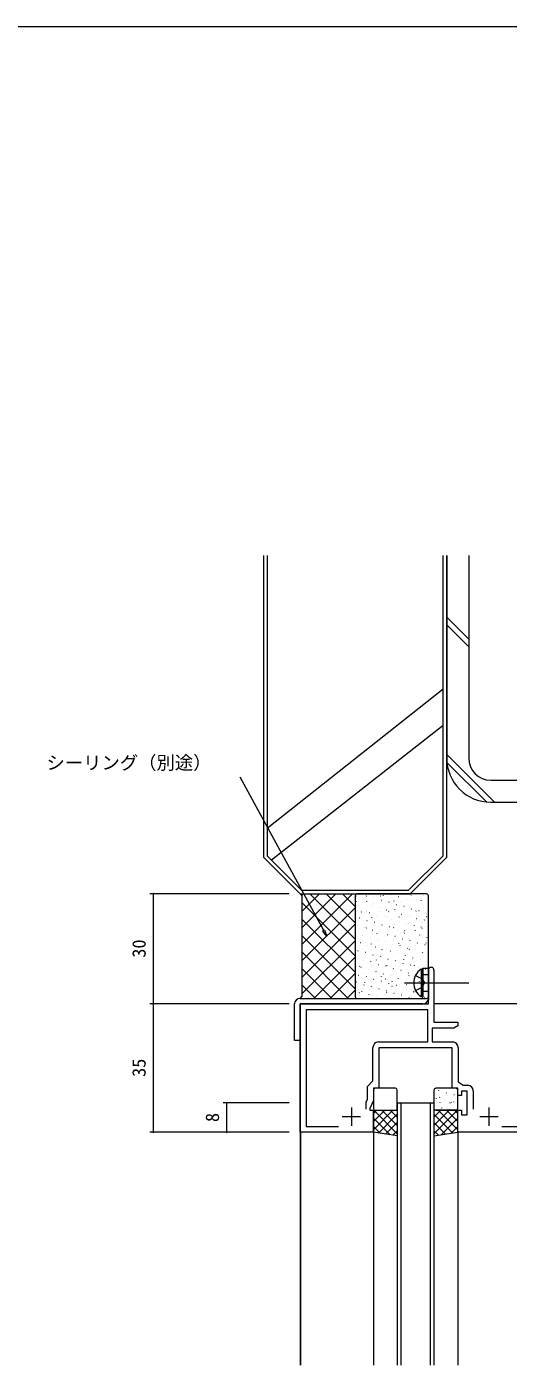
# Model space of a CAD drawing. Units: millimetres, scale not verified. Extents: x -841 to 746, y -594 to 534.
# Drawn here: x -637.8 to -506.5, y 163.9 to 528.8 of the extents above; entities that cross this region are included whole.
import ezdxf
from ezdxf.enums import TextEntityAlignment as Align

# ---------------------------------------------------------------- set-up
doc = ezdxf.new("R2010")
doc.units = ezdxf.units.MM
doc.header["$LTSCALE"] = 2
doc.linetypes.add('CHAIN2', pattern=[12, 9, -1, 1, -1])
doc.linetypes.add('DASHED3', pattern=[4, 3, -1])
for name, color, linetype, lineweight in [('0-1_YKK_ZWAK', 7, 'Continuous', 9), ('0-3_YKK_12', 2, 'Continuous', 9), ('0-4_YSS_K', 3, 'Continuous', 9), ('0-5_YKK_D', 6, 'Continuous', 9), ('0-6_YKK_13', 4, 'Continuous', 9), ('0-7_YKK_11', 7, 'Continuous', 9)]:
    doc.layers.add(name, color=color, linetype=linetype, lineweight=lineweight)
doc.styles.add('ＭＳ ゴシック', font='')
doc.styles.get('ＭＳ ゴシック').set_extended_font_data('MS Gothic')

msp = doc.modelspace()

# ---------------------------------------------------------------- linework, layer by layer
at = {"layer": '0-1_YKK_ZWAK'}
msp.add_line((704.6, 528.8), (-835.4, 528.8), dxfattribs=at)
at = {"layer": '0-3_YKK_12'}
for p, q in [((-563.276, 262.39), (-563.276, 163.89)), ((-562.977, 262.39), (-563.276, 262.39)), ((-363.275, 262.389), (-526.776, 262.39)), ((-536.776, 235.39), (-536.776, 163.89)), ((-536.776, 235.39), (-526.776, 235.39)), ((-535.776, 235.39), (-535.776, 163.89)), ((-527.776, 235.39), (-527.776, 163.89)), ((-526.776, 235.39), (-526.776, 163.89)), ((-563.176, 227.39), (-563.176, 163.89)), ((-543.276, 227.39), (-543.276, 163.89)), ((-520.276, 227.39), (-520.276, 163.89))]:
    msp.add_line(p, q, dxfattribs=at)
at = {"layer": '0-4_YSS_K'}
for p, q in [((-573.276, 384.645), (-573.276, 302.39)), ((-572.276, 384.645), (-572.276, 302.804)), ((-524.276, 302.804), (-524.276, 384.645)), ((-523.276, 302.39), (-523.276, 384.645)), ((-523.276, 384.645), (-523.276, 329.39)), ((-517.276, 384.645), (-517.276, 329.39)), ((-523.276, 367.871), (-517.276, 361.871)), ((-523.276, 365.748), (-517.276, 359.748)), ((-524.276, 348.2), (-572.276, 310.2)), ((-524.276, 338.3), (-571.024, 301.552)), ((-523.276, 330.394), (-510.272, 317.39)), ((-523.218, 328.213), (-512.453, 317.448)), ((-511.276, 323.39), (-335.276, 323.39)), ((-511.276, 317.39), (-335.276, 317.39)), ((-563.276, 292.39), (-573.276, 302.39)), ((-562.861, 293.39), (-572.276, 302.804)), ((-524.276, 302.804), (-533.69, 293.39)), ((-523.276, 302.39), (-533.276, 292.39)), ((-563.276, 292.39), (-533.276, 292.39)), ((-562.868, 291.983), (-562.461, 292.39)), ((-562.861, 293.39), (-533.69, 293.39)), ((-562.776, 278.606), (-548.991, 292.39)), ((-562.776, 283.096), (-553.481, 292.39)), ((-562.776, 287.586), (-557.971, 292.39)), ((-560.65, 292.39), (-548.276, 280.015)), ((-556.16, 292.39), (-548.276, 284.506)), ((-551.67, 292.39), (-548.276, 288.996)), ((-528.776, 292.39), (-547.776, 292.39)), ((-540.521, 291.921), (-540.475, 292.009)), ((-538.461, 292.107), (-538.418, 292.131)), ((-537.265, 292.365), (-537.259, 292.372)), ((-533.063, 292.05), (-533.016, 292.139)), ((-529.616, 291.966), (-529.572, 291.99)), ((-562.776, 290.025), (-548.276, 275.525)), ((-562.776, 274.116), (-548.276, 288.616)), ((-548.276, 291.89), (-548.276, 264.39)), ((-548.276, 291.89), (-548.276, 264.39)), ((-547.98, 291.791), (-547.933, 291.88)), ((-547.898, 290.359), (-547.855, 290.383)), ((-547.262, 289.231), (-547.256, 289.239)), ((-545.822, 289.926), (-545.778, 289.95)), ((-545.231, 291.816), (-545.187, 291.84)), ((-545.09, 290.267), (-545.044, 290.355)), ((-545.054, 291.697), (-545.047, 291.705)), ((-543.797, 289.192), (-543.753, 289.216)), ((-543.235, 289.714), (-543.228, 289.722)), ((-543.154, 291.384), (-543.11, 291.408)), ((-541.721, 288.76), (-541.677, 288.784)), ((-541.293, 291.882), (-541.286, 291.889)), ((-541.129, 290.65), (-541.085, 290.674)), ((-539.24, 290.16), (-539.233, 290.167)), ((-539.053, 290.217), (-539.009, 290.241)), ((-537.632, 290.396), (-537.585, 290.485)), ((-537.028, 289.483), (-536.984, 289.507)), ((-536.385, 291.675), (-536.341, 291.699)), ((-535.479, 290.345), (-535.473, 290.352)), ((-534.951, 289.051), (-534.908, 289.075)), ((-534.36, 290.941), (-534.316, 290.965)), ((-533.427, 288.623), (-533.42, 288.63)), ((-532.927, 288.317), (-532.883, 288.341)), ((-532.284, 290.508), (-532.24, 290.532)), ((-531.452, 290.828), (-531.445, 290.835)), ((-530.259, 289.774), (-530.215, 289.798)), ((-530.173, 290.526), (-530.127, 290.614)), ((-529.666, 288.808), (-529.659, 288.815)), ((-528.276, 264.39), (-528.276, 291.89)), ((-562.776, 285.535), (-548.276, 271.035)), ((-547.418, 285.044), (-547.411, 285.052)), ((-547.056, 285.845), (-547.012, 285.869)), ((-546.597, 287.415), (-546.55, 287.504)), ((-546.465, 287.735), (-546.421, 287.759)), ((-545.21, 287.51), (-545.203, 287.517)), ((-545.032, 285.111), (-544.988, 285.135)), ((-544.389, 287.302), (-544.345, 287.327)), ((-543.708, 285.891), (-543.661, 285.979)), ((-543.39, 285.527), (-543.384, 285.534)), ((-542.955, 284.679), (-542.911, 284.702)), ((-542.364, 286.568), (-542.32, 286.592)), ((-541.449, 287.695), (-541.442, 287.702)), ((-540.287, 286.136), (-540.243, 286.16)), ((-539.696, 288.026), (-539.652, 288.05)), ((-539.396, 285.972), (-539.389, 285.98)), ((-539.139, 287.545), (-539.092, 287.633)), ((-538.262, 285.402), (-538.218, 285.426)), ((-537.619, 287.593), (-537.575, 287.617)), ((-537.421, 288.177), (-537.414, 288.185)), ((-536.249, 286.02), (-536.202, 286.109)), ((-536.186, 284.969), (-536.142, 284.993)), ((-535.635, 286.157), (-535.628, 286.165)), ((-535.594, 286.859), (-535.551, 286.883)), ((-533.518, 286.427), (-533.474, 286.451)), ((-531.68, 287.674), (-531.633, 287.763)), ((-531.607, 286.64), (-531.601, 286.648)), ((-531.493, 285.693), (-531.449, 285.717)), ((-530.85, 287.884), (-530.806, 287.908)), ((-529.417, 285.26), (-529.373, 285.284)), ((-528.825, 287.15), (-528.781, 287.174)), ((-528.791, 286.15), (-528.744, 286.238)), ((-562.776, 269.625), (-548.276, 284.126)), ((-562.776, 281.045), (-548.276, 266.545)), ((-548.276, 281.772), (-548.247, 281.788)), ((-547.699, 283.653), (-547.655, 283.677)), ((-546.266, 281.029), (-546.222, 281.053)), ((-545.623, 283.221), (-545.579, 283.245)), ((-545.365, 283.322), (-545.359, 283.329)), ((-545.214, 283.039), (-545.168, 283.128)), ((-543.598, 282.487), (-543.554, 282.511)), ((-543.546, 281.339), (-543.539, 281.347)), ((-542.325, 281.515), (-542.278, 281.603)), ((-541.604, 283.507), (-541.598, 283.514)), ((-541.522, 282.055), (-541.478, 282.078)), ((-540.93, 283.944), (-540.886, 283.968)), ((-539.551, 281.785), (-539.545, 281.792)), ((-539.497, 281.32), (-539.453, 281.344)), ((-538.854, 283.512), (-538.81, 283.536)), ((-537.756, 283.169), (-537.709, 283.257)), ((-537.577, 283.99), (-537.57, 283.997)), ((-536.829, 282.778), (-536.785, 282.802)), ((-535.791, 281.97), (-535.784, 281.977)), ((-534.866, 281.644), (-534.82, 281.733)), ((-534.752, 282.346), (-534.708, 282.369)), ((-534.161, 284.235), (-534.117, 284.259)), ((-533.582, 284.435), (-533.575, 284.443)), ((-532.728, 281.611), (-532.684, 281.635)), ((-532.084, 283.803), (-532.041, 283.827)), ((-531.763, 282.453), (-531.756, 282.46)), ((-530.651, 281.179), (-530.607, 281.203)), ((-530.297, 283.298), (-530.251, 283.387)), ((-530.06, 283.069), (-530.016, 283.093)), ((-529.821, 284.62), (-529.815, 284.628)), ((-562.776, 265.135), (-548.276, 279.635)), ((-547.574, 280.857), (-547.567, 280.864)), ((-546.857, 279.14), (-546.813, 279.164)), ((-545.521, 279.135), (-545.514, 279.142)), ((-544.832, 278.405), (-544.789, 278.429)), ((-544.189, 280.597), (-544.145, 280.621)), ((-543.832, 278.663), (-543.785, 278.752)), ((-542.756, 277.973), (-542.712, 277.997)), ((-542.165, 279.863), (-542.121, 279.887)), ((-541.76, 279.319), (-541.753, 279.327)), ((-540.088, 279.431), (-540.044, 279.454)), ((-539.707, 277.597), (-539.701, 277.605)), ((-538.063, 278.697), (-538.019, 278.721)), ((-537.732, 279.802), (-537.726, 279.81)), ((-537.42, 280.888), (-537.376, 280.912)), ((-536.373, 278.793), (-536.326, 278.881)), ((-535.987, 278.264), (-535.943, 278.288)), ((-535.946, 277.782), (-535.94, 277.79)), ((-535.395, 280.154), (-535.351, 280.178)), ((-533.962, 277.53), (-533.918, 277.554)), ((-533.738, 280.248), (-533.731, 280.255)), ((-533.484, 277.268), (-533.437, 277.357)), ((-533.319, 279.721), (-533.275, 279.745)), ((-531.919, 278.265), (-531.912, 278.273)), ((-531.294, 278.987), (-531.25, 279.011)), ((-529.977, 280.433), (-529.97, 280.44)), ((-529.218, 278.555), (-529.174, 278.579)), ((-528.915, 278.922), (-528.868, 279.011)), ((-528.626, 280.445), (-528.582, 280.469)), ((-562.776, 276.555), (-550.111, 263.89)), ((-559.531, 263.89), (-548.276, 275.145)), ((-548.092, 275.058), (-548.048, 275.082)), ((-547.729, 276.669), (-547.723, 276.676)), ((-547.5, 276.948), (-547.456, 276.972)), ((-546.067, 274.324), (-546.023, 274.348)), ((-545.677, 274.947), (-545.67, 274.955)), ((-545.424, 276.516), (-545.38, 276.54)), ((-543.99, 273.892), (-543.946, 273.916)), ((-543.702, 277.152), (-543.695, 277.159)), ((-543.399, 275.781), (-543.355, 275.805)), ((-542.449, 274.287), (-542.402, 274.376)), ((-541.916, 275.132), (-541.909, 275.139)), ((-541.322, 275.349), (-541.279, 275.373)), ((-540.942, 277.139), (-540.895, 277.227)), ((-540.731, 277.239), (-540.687, 277.263)), ((-539.298, 274.615), (-539.254, 274.639)), ((-538.655, 276.807), (-538.611, 276.83)), ((-537.888, 275.615), (-537.881, 275.622)), ((-537.221, 274.183), (-537.177, 274.207)), ((-536.63, 276.072), (-536.586, 276.096)), ((-534.99, 274.417), (-534.944, 274.505)), ((-534.553, 275.64), (-534.509, 275.664)), ((-533.893, 276.06), (-533.887, 276.068)), ((-532.528, 274.906), (-532.484, 274.93)), ((-532.074, 274.078), (-532.068, 274.085)), ((-531.885, 277.098), (-531.841, 277.122)), ((-530.452, 274.474), (-530.408, 274.498)), ((-530.133, 276.245), (-530.126, 276.253)), ((-529.861, 276.363), (-529.817, 276.387)), ((-528.427, 273.739), (-528.383, 273.763)), ((-562.776, 272.065), (-554.601, 263.89)), ((-555.04, 263.89), (-548.276, 270.655)), ((-547.885, 272.482), (-547.878, 272.489)), ((-547.301, 270.243), (-547.257, 270.267)), ((-547.018, 272.633), (-546.971, 272.722)), ((-546.658, 272.434), (-546.614, 272.458)), ((-545.832, 270.76), (-545.825, 270.767)), ((-544.633, 271.7), (-544.589, 271.724)), ((-543.857, 272.964), (-543.851, 272.972)), ((-542.557, 271.268), (-542.513, 271.292)), ((-542.071, 270.944), (-542.065, 270.952)), ((-541.965, 273.158), (-541.922, 273.182)), ((-540.532, 270.534), (-540.488, 270.558)), ((-539.889, 272.725), (-539.845, 272.749)), ((-539.863, 273.41), (-539.856, 273.417)), ((-539.559, 272.763), (-539.513, 272.851)), ((-538.455, 270.101), (-538.412, 270.125)), ((-538.044, 271.427), (-538.037, 271.435)), ((-537.864, 271.991), (-537.82, 272.015)), ((-536.102, 273.595), (-536.095, 273.602)), ((-535.788, 271.559), (-535.744, 271.583)), ((-535.196, 273.449), (-535.152, 273.472)), ((-534.049, 271.873), (-534.042, 271.88)), ((-533.763, 270.825), (-533.719, 270.848)), ((-533.607, 270.041), (-533.561, 270.129)), ((-533.12, 273.016), (-533.076, 273.04)), ((-532.101, 272.892), (-532.054, 272.981)), ((-531.686, 270.392), (-531.642, 270.416)), ((-531.095, 272.282), (-531.051, 272.306)), ((-530.288, 272.058), (-530.282, 272.065)), ((-529.018, 271.85), (-528.975, 271.874)), ((-562.776, 267.575), (-559.091, 263.89)), ((-548.041, 268.294), (-548.034, 268.301)), ((-547.892, 268.353), (-547.849, 268.377)), ((-545.988, 266.572), (-545.981, 266.58)), ((-545.868, 267.619), (-545.824, 267.643)), ((-545.635, 268.257), (-545.588, 268.346)), ((-545.225, 269.81), (-545.181, 269.834)), ((-544.013, 268.777), (-544.006, 268.784)), ((-543.791, 267.186), (-543.747, 267.21)), ((-543.2, 269.076), (-543.156, 269.1)), ((-542.227, 266.757), (-542.22, 266.764)), ((-541.766, 266.452), (-541.722, 266.476)), ((-541.123, 268.644), (-541.079, 268.668)), ((-541.066, 269.912), (-541.019, 270)), ((-540.018, 269.222), (-540.012, 269.23)), ((-539.098, 267.91), (-539.055, 267.934)), ((-538.199, 267.24), (-538.193, 267.247)), ((-538.176, 268.387), (-538.13, 268.475)), ((-537.022, 267.477), (-536.978, 267.501)), ((-536.431, 269.367), (-536.387, 269.391)), ((-536.258, 269.407), (-536.251, 269.415)), ((-534.997, 266.743), (-534.953, 266.767)), ((-534.354, 268.935), (-534.31, 268.959)), ((-534.205, 267.685), (-534.198, 267.693)), ((-532.329, 268.201), (-532.285, 268.224)), ((-532.23, 269.89), (-532.223, 269.898)), ((-530.718, 268.516), (-530.671, 268.605)), ((-530.444, 267.87), (-530.437, 267.878)), ((-530.253, 267.768), (-530.209, 267.792)), ((-529.661, 269.658), (-529.618, 269.682)), ((-563.276, 263.89), (-562.776, 264.39)), ((-550.55, 263.89), (-548.276, 266.165)), ((-548.191, 264.112), (-548.19, 264.114)), ((-547.776, 263.89), (-528.776, 263.89)), ((-547.142, 265.406), (-547.095, 265.495)), ((-546.459, 265.729), (-546.415, 265.753)), ((-544.434, 264.995), (-544.39, 265.019)), ((-544.248, 263.89), (-544.206, 263.97)), ((-544.169, 264.589), (-544.162, 264.597)), ((-542.358, 264.562), (-542.314, 264.586)), ((-540.174, 265.035), (-540.167, 265.042)), ((-539.69, 266.02), (-539.646, 266.044)), ((-539.683, 265.535), (-539.636, 265.624)), ((-537.665, 265.286), (-537.621, 265.31)), ((-536.794, 264.011), (-536.747, 264.099)), ((-536.413, 265.22), (-536.407, 265.227)), ((-535.589, 264.853), (-535.545, 264.877)), ((-533.564, 264.119), (-533.52, 264.143)), ((-532.921, 266.311), (-532.877, 266.335)), ((-532.386, 265.703), (-532.379, 265.71)), ((-532.225, 265.665), (-532.178, 265.753)), ((-530.896, 265.577), (-530.852, 265.601)), ((-529.335, 264.14), (-529.288, 264.229)), ((-528.819, 265.144), (-528.775, 265.168)), ((-528.391, 266.148), (-528.384, 266.156))]:
    msp.add_line(p, q, dxfattribs=at)
msp.add_lwpolyline([(-563.276, 292.39), (-562.776, 291.89), (-562.776, 264.39)], dxfattribs=at)
for centre, radius, start, end in [((-511.276, 329.39), 12, 180, 270), ((-511.276, 329.39), 6, 180, 270), ((-547.776, 291.89), 0.5, 90, 180), ((-547.776, 291.89), 0.5, 90, 180), ((-528.776, 291.89), 0.5, 0, 90), ((-547.776, 264.39), 0.5, 180, 270), ((-547.776, 264.39), 0.5, 180, 270), ((-528.776, 264.39), 0.5, 270, 0)]:
    msp.add_arc(centre, radius, start, end, dxfattribs=at)
at = {"layer": '0-5_YKK_D'}
for p, q in [((-556.821, 282.373), (-579.594, 324.221)), ((-566.276, 292.39), (-604.276, 292.39)), ((-603.276, 262.39), (-603.276, 292.39)), ((-556.572, 282.508), (-557.07, 282.237)), ((-556.008, 280.879), (-557.07, 282.237)), ((-566.276, 262.39), (-604.276, 262.39)), ((-566.276, 262.39), (-604.276, 262.39)), ((-603.276, 227.39), (-603.276, 262.39)), ((-566.276, 235.39), (-584.276, 235.39)), ((-583.276, 227.39), (-583.276, 235.39)), ((-566.276, 227.39), (-604.276, 227.39)), ((-566.276, 227.39), (-584.276, 227.39))]:
    msp.add_line(p, q, dxfattribs=at)
msp.add_lwpolyline([(-556.572, 282.508), (-556.008, 280.879), (-557.07, 282.237)], close=True, dxfattribs=at)
for centre, start, end in [((-603.276, 292.39), 90, 270), ((-603.276, 292.39), 270, 90), ((-603.276, 262.39), 90, 270), ((-603.276, 262.39), 90, 270), ((-603.276, 262.39), 270, 90), ((-603.276, 262.39), 270, 90), ((-583.276, 235.39), 90, 270), ((-583.276, 235.39), 270, 90), ((-603.276, 227.39), 90, 270), ((-603.276, 227.39), 270, 90), ((-583.276, 227.39), 90, 270), ((-583.276, 227.39), 270, 90)]:
    msp.add_arc(centre, 0.106, start, end, dxfattribs=at)
at = {"layer": '0-6_YKK_13', "linetype": 'DASHED3'}
for p, q in [((-531.785, 270.178), (-529.929, 269.273)), ((-531.785, 266.078), (-529.929, 266.983)), ((-529.929, 269.273), (-529.32, 268.128)), ((-529.929, 266.983), (-529.32, 268.128))]:
    msp.add_line(p, q, dxfattribs=at)
at = {"layer": '0-6_YKK_13'}
for p, q in [((-530.284, 271.878), (-530.284, 264.378)), ((-530.284, 271.878), (-529.776, 271.878)), ((-529.776, 263.89), (-529.776, 272.128)), ((-529.776, 272.128), (-528.276, 272.128)), ((-529.776, 271.878), (-529.776, 264.378)), ((-529.776, 270.378), (-528.276, 270.378)), ((-528.276, 272.128), (-528.276, 263.628)), ((-530.776, 268.128), (-527.276, 268.128)), ((-563.276, 263.89), (-529.776, 263.89)), ((-530.284, 264.378), (-529.776, 264.378)), ((-529.776, 265.878), (-528.276, 265.878)), ((-564.776, 252.39), (-564.776, 262.39)), ((-563.276, 262.39), (-563.276, 252.39)), ((-529.776, 262.39), (-563.276, 262.39)), ((-563.276, 252.39), (-564.776, 252.39)), ((-543.276, 238.89), (-543.276, 233.89)), ((-537.276, 239.39), (-542.776, 239.39)), ((-536.776, 233.89), (-536.776, 238.89)), ((-526.776, 238.89), (-526.776, 233.89)), ((-520.776, 239.39), (-526.276, 239.39)), ((-525.431, 238.827), (-525.387, 238.85)), ((-523.407, 238.092), (-523.363, 238.116)), ((-523.093, 237.673), (-523.086, 237.68)), ((-521.33, 237.66), (-521.286, 237.684)), ((-520.276, 233.89), (-520.276, 238.89)), ((-526.666, 234.745), (-526.622, 234.769)), ((-526.074, 236.635), (-526.031, 236.659)), ((-525.239, 236.882), (-525.193, 236.97)), ((-525.068, 235.468), (-525.061, 235.475)), ((-524.641, 234.011), (-524.597, 234.035)), ((-523.998, 236.202), (-523.954, 236.226)), ((-522.564, 233.579), (-522.521, 233.603)), ((-522.35, 235.357), (-522.303, 235.446)), ((-521.973, 235.468), (-521.929, 235.492)), ((-521.307, 235.653), (-521.3, 235.66)), ((-543.276, 228.056), (-537.941, 233.39)), ((-543.276, 230.301), (-540.186, 233.39)), ((-543.276, 232.546), (-542.431, 233.39)), ((-538.722, 226.69), (-543.276, 231.243)), ((-536.776, 226.988), (-543.177, 233.39)), ((-542.776, 233.39), (-537.276, 233.39)), ((-541.907, 227.18), (-536.776, 232.311)), ((-536.776, 229.233), (-540.932, 233.39)), ((-539.961, 226.88), (-536.776, 230.066)), ((-536.776, 231.479), (-538.687, 233.39)), ((-526.776, 226.988), (-520.374, 233.39)), ((-526.776, 229.233), (-522.619, 233.39)), ((-526.776, 231.479), (-524.864, 233.39)), ((-521.644, 227.18), (-526.776, 232.311)), ((-523.59, 226.88), (-526.776, 230.066)), ((-526.276, 233.39), (-520.776, 233.39)), ((-520.276, 228.056), (-525.61, 233.39)), ((-524.829, 226.69), (-520.276, 231.243)), ((-520.276, 230.301), (-523.365, 233.39)), ((-523.248, 233.485), (-523.242, 233.493)), ((-520.276, 232.546), (-521.12, 233.39)), ((-541.375, 227.098), (-543.276, 228.998)), ((-538.015, 226.581), (-536.776, 227.821)), ((-525.536, 226.581), (-526.776, 227.821)), ((-522.176, 227.098), (-520.276, 228.998))]:
    msp.add_line(p, q, dxfattribs=at)
at = {"layer": '0-6_YKK_13', "linetype": 'CHAIN2'}
msp.add_line((-534.776, 268.128), (-517.276, 268.128), dxfattribs=at)
at = {"layer": '0-6_YKK_13'}
for points in [[(-536.776, 226.39), (-543.276, 227.39), (-543.276, 233.39), (-536.776, 233.39)], [(-526.776, 226.39), (-520.276, 227.39), (-520.276, 233.39), (-526.776, 233.39)]]:
    msp.add_lwpolyline(points, close=True, dxfattribs=at)
for centre, radius, start, end in [((-527.749, 268.128), 4.527, 124.0667, 235.93329), ((-563.276, 262.39), 1.5, 90, 180), ((-529.776, 263.89), 1.5, 270, 350), ((-542.776, 238.89), 0.5, 90, 180), ((-537.276, 238.89), 0.5, 0, 90), ((-526.276, 238.89), 0.5, 90, 180), ((-520.776, 238.89), 0.5, 0, 90), ((-542.776, 233.89), 0.5, 180, 270), ((-537.276, 233.89), 0.5, 270, 0), ((-526.276, 233.89), 0.5, 180, 270), ((-520.776, 233.89), 0.5, 270, 0)]:
    msp.add_arc(centre, radius, start, end, dxfattribs=at)
at = {"layer": '0-7_YKK_11'}
for p, q in [((-516.046, 238.72), (-516.046, 233.69)), ((-549.276, 234.19), (-549.276, 229.19)), ((-545.276, 233.69), (-545.276, 235.603)), ((-511.776, 234.19), (-511.776, 229.19)), ((-551.776, 231.69), (-546.776, 231.69)), ((-514.276, 231.69), (-509.276, 231.69))]:
    msp.add_line(p, q, dxfattribs=at)
for points in [[(-493.276, 227.39), (-520.276, 227.39), (-520.276, 233.39), (-519.276, 233.39), (-519.276, 232.19), (-517.676, 232.19), (-517.676, 238.59), (-519.276, 238.59), (-519.276, 237.39), (-520.276, 237.39), (-520.276, 239.39), (-521.776, 239.39), (-521.776, 250.39), (-541.776, 250.39), (-541.776, 239.39), (-543.276, 239.39), (-543.276, 236.035), (-544.276, 233.89), (-544.276, 233.39), (-543.276, 233.39), (-543.276, 227.39), (-563.276, 227.39), (-563.276, 262.39), (-528.276, 262.39), (-528.276, 271.64)], [(-526.776, 271.64), (-526.776, 257.39), (-520.276, 257.39), (-520.276, 256.39), (-521.367, 255.76), (-527.206, 255.76), (-527.206, 252.02), (-521.646, 252.02)], [(-541.906, 252.02), (-528.406, 252.02), (-528.406, 260.76), (-561.646, 260.76), (-561.646, 229.02), (-552.811, 229.02)], [(-545.276, 233.69), (-545.276, 235.603), (-544.906, 236.396), (-544.906, 239.89), (-543.406, 241.39), (-543.406, 250.52)], [(-520.146, 250.52), (-520.146, 241.19), (-518.76, 240.22), (-517.546, 240.22)], [(-508.24, 229.02), (-494.906, 229.02)]]:
    msp.add_lwpolyline(points, dxfattribs=at)
for centre, radius, start, end in [((-527.526, 271.64), 0.75, 359.99998, 180), ((-541.906, 250.52), 1.5, 90, 179.99998), ((-521.646, 250.52), 1.5, 0, 89.99998), ((-517.546, 238.72), 1.5, 0, 89.99998)]:
    msp.add_arc(centre, radius, start, end, dxfattribs=at)

# ---------------------------------------------------------------- texts
at = {"layer": '0-5_YKK_D', "color": 4, "style": 'ＭＳ ゴシック'}
msp.add_text('シーリング（別途）', height=3.666, dxfattribs=at).set_placement((-632.434, 325.221), align=Align.BOTTOM_LEFT)
for s, p in [('30', (-604.276, 274.99)), ('35', (-604.276, 242.49)), ('8', (-584.276, 230.19))]:
    msp.add_text(s, height=3.666, rotation=90, dxfattribs=at).set_placement(p, align=Align.BOTTOM_LEFT)

doc.saveas('drawing.dxf')
